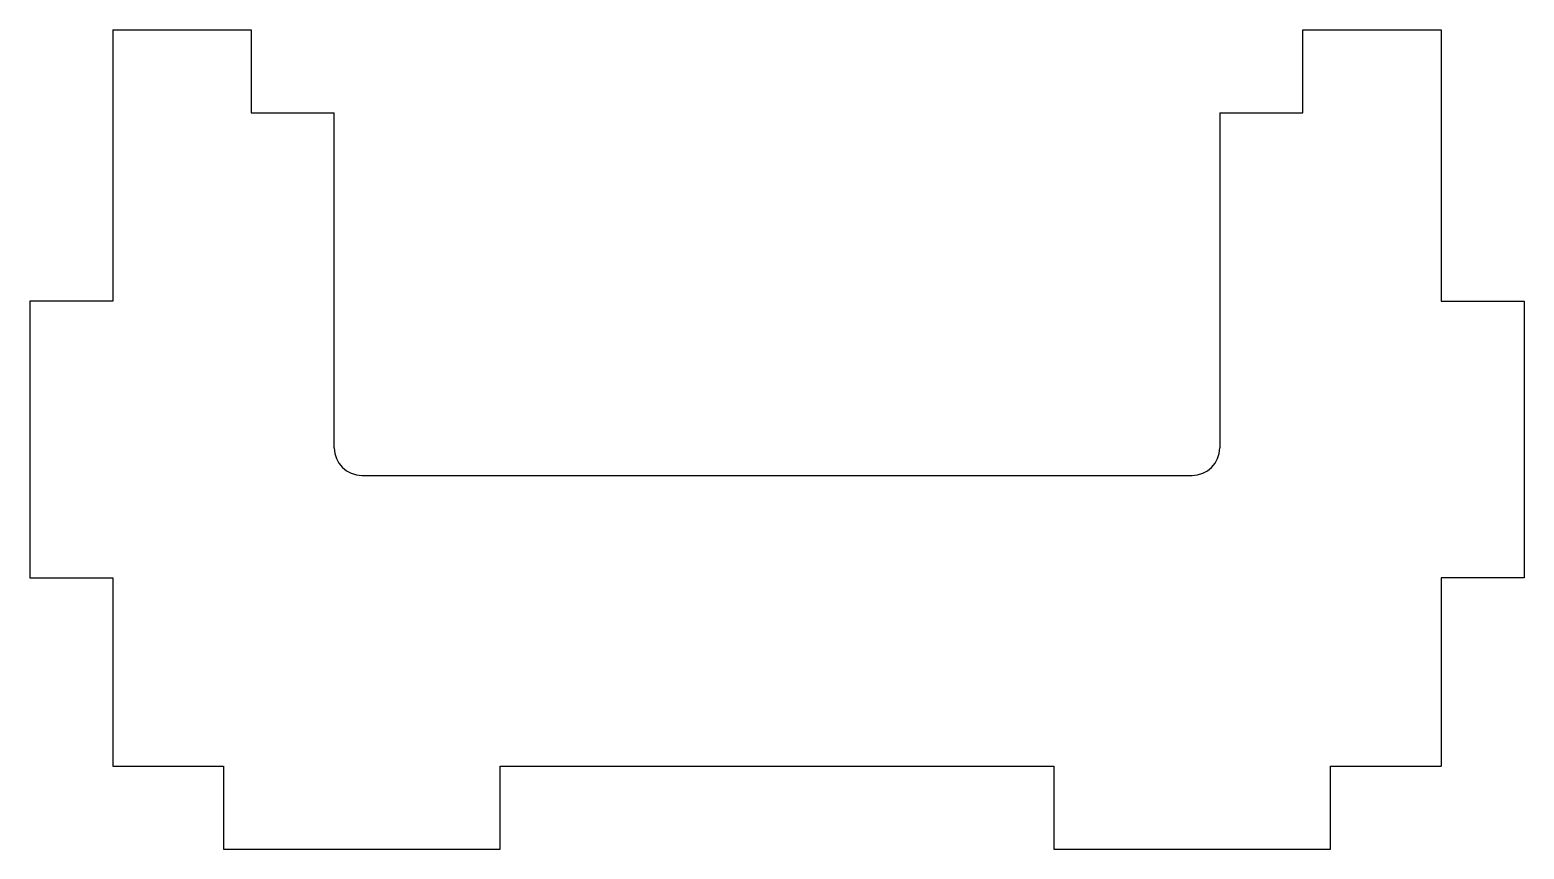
# Model space of a CAD drawing. Extents: x 41 to 95, y 3 to 32.6.
import ezdxf

# ---------------------------------------------------------------- set-up
doc = ezdxf.new("R2010")
doc.units = 0
doc.layers.get('0').update_dxf_attribs({"linetype": 'continuous'})

# ---------------------------------------------------------------- blocks, each defined once
blk = doc.blocks.new('FILLET005')
at = {"color": 0}
for p, q in [((44, 32.6), (49, 32.6)), ((44, 32.6), (44, 22.8)), ((49, 32.6), (49, 29.6)), ((87, 29.6), (87, 32.6)), ((87, 32.6), (92, 32.6)), ((92, 32.6), (92, 22.8)), ((49, 29.6), (52, 29.6)), ((52, 17.5), (52, 29.6)), ((84, 29.6), (84, 17.5)), ((84, 29.6), (87, 29.6)), ((44, 22.8), (41, 22.8)), ((41, 22.8), (41, 12.8)), ((92, 22.8), (95, 22.8)), ((95, 22.8), (95, 12.8)), ((53, 16.5), (83, 16.5)), ((41, 12.8), (44, 12.8)), ((44, 12.8), (44, 6)), ((95, 12.8), (92, 12.8)), ((92, 12.8), (92, 6)), ((44, 6), (48, 6)), ((48, 6), (48, 3)), ((58, 6), (78, 6)), ((58, 3), (58, 6)), ((78, 6), (78, 3)), ((88, 6), (92, 6)), ((88, 3), (88, 6)), ((48, 3), (58, 3)), ((78, 3), (88, 3))]:
    blk.add_line(p, q, dxfattribs=at)
for centre, start, end in [((53, 17.5), -180, -90), ((83, 17.5), -90, 0)]:
    blk.add_arc(centre, 1, start, end, dxfattribs=at)

msp = doc.modelspace()

# ---------------------------------------------------------------- block references
at = {"color": 0}
msp.add_blockref('FILLET005', (0, 0), dxfattribs=at)

doc.saveas('drawing.dxf')
